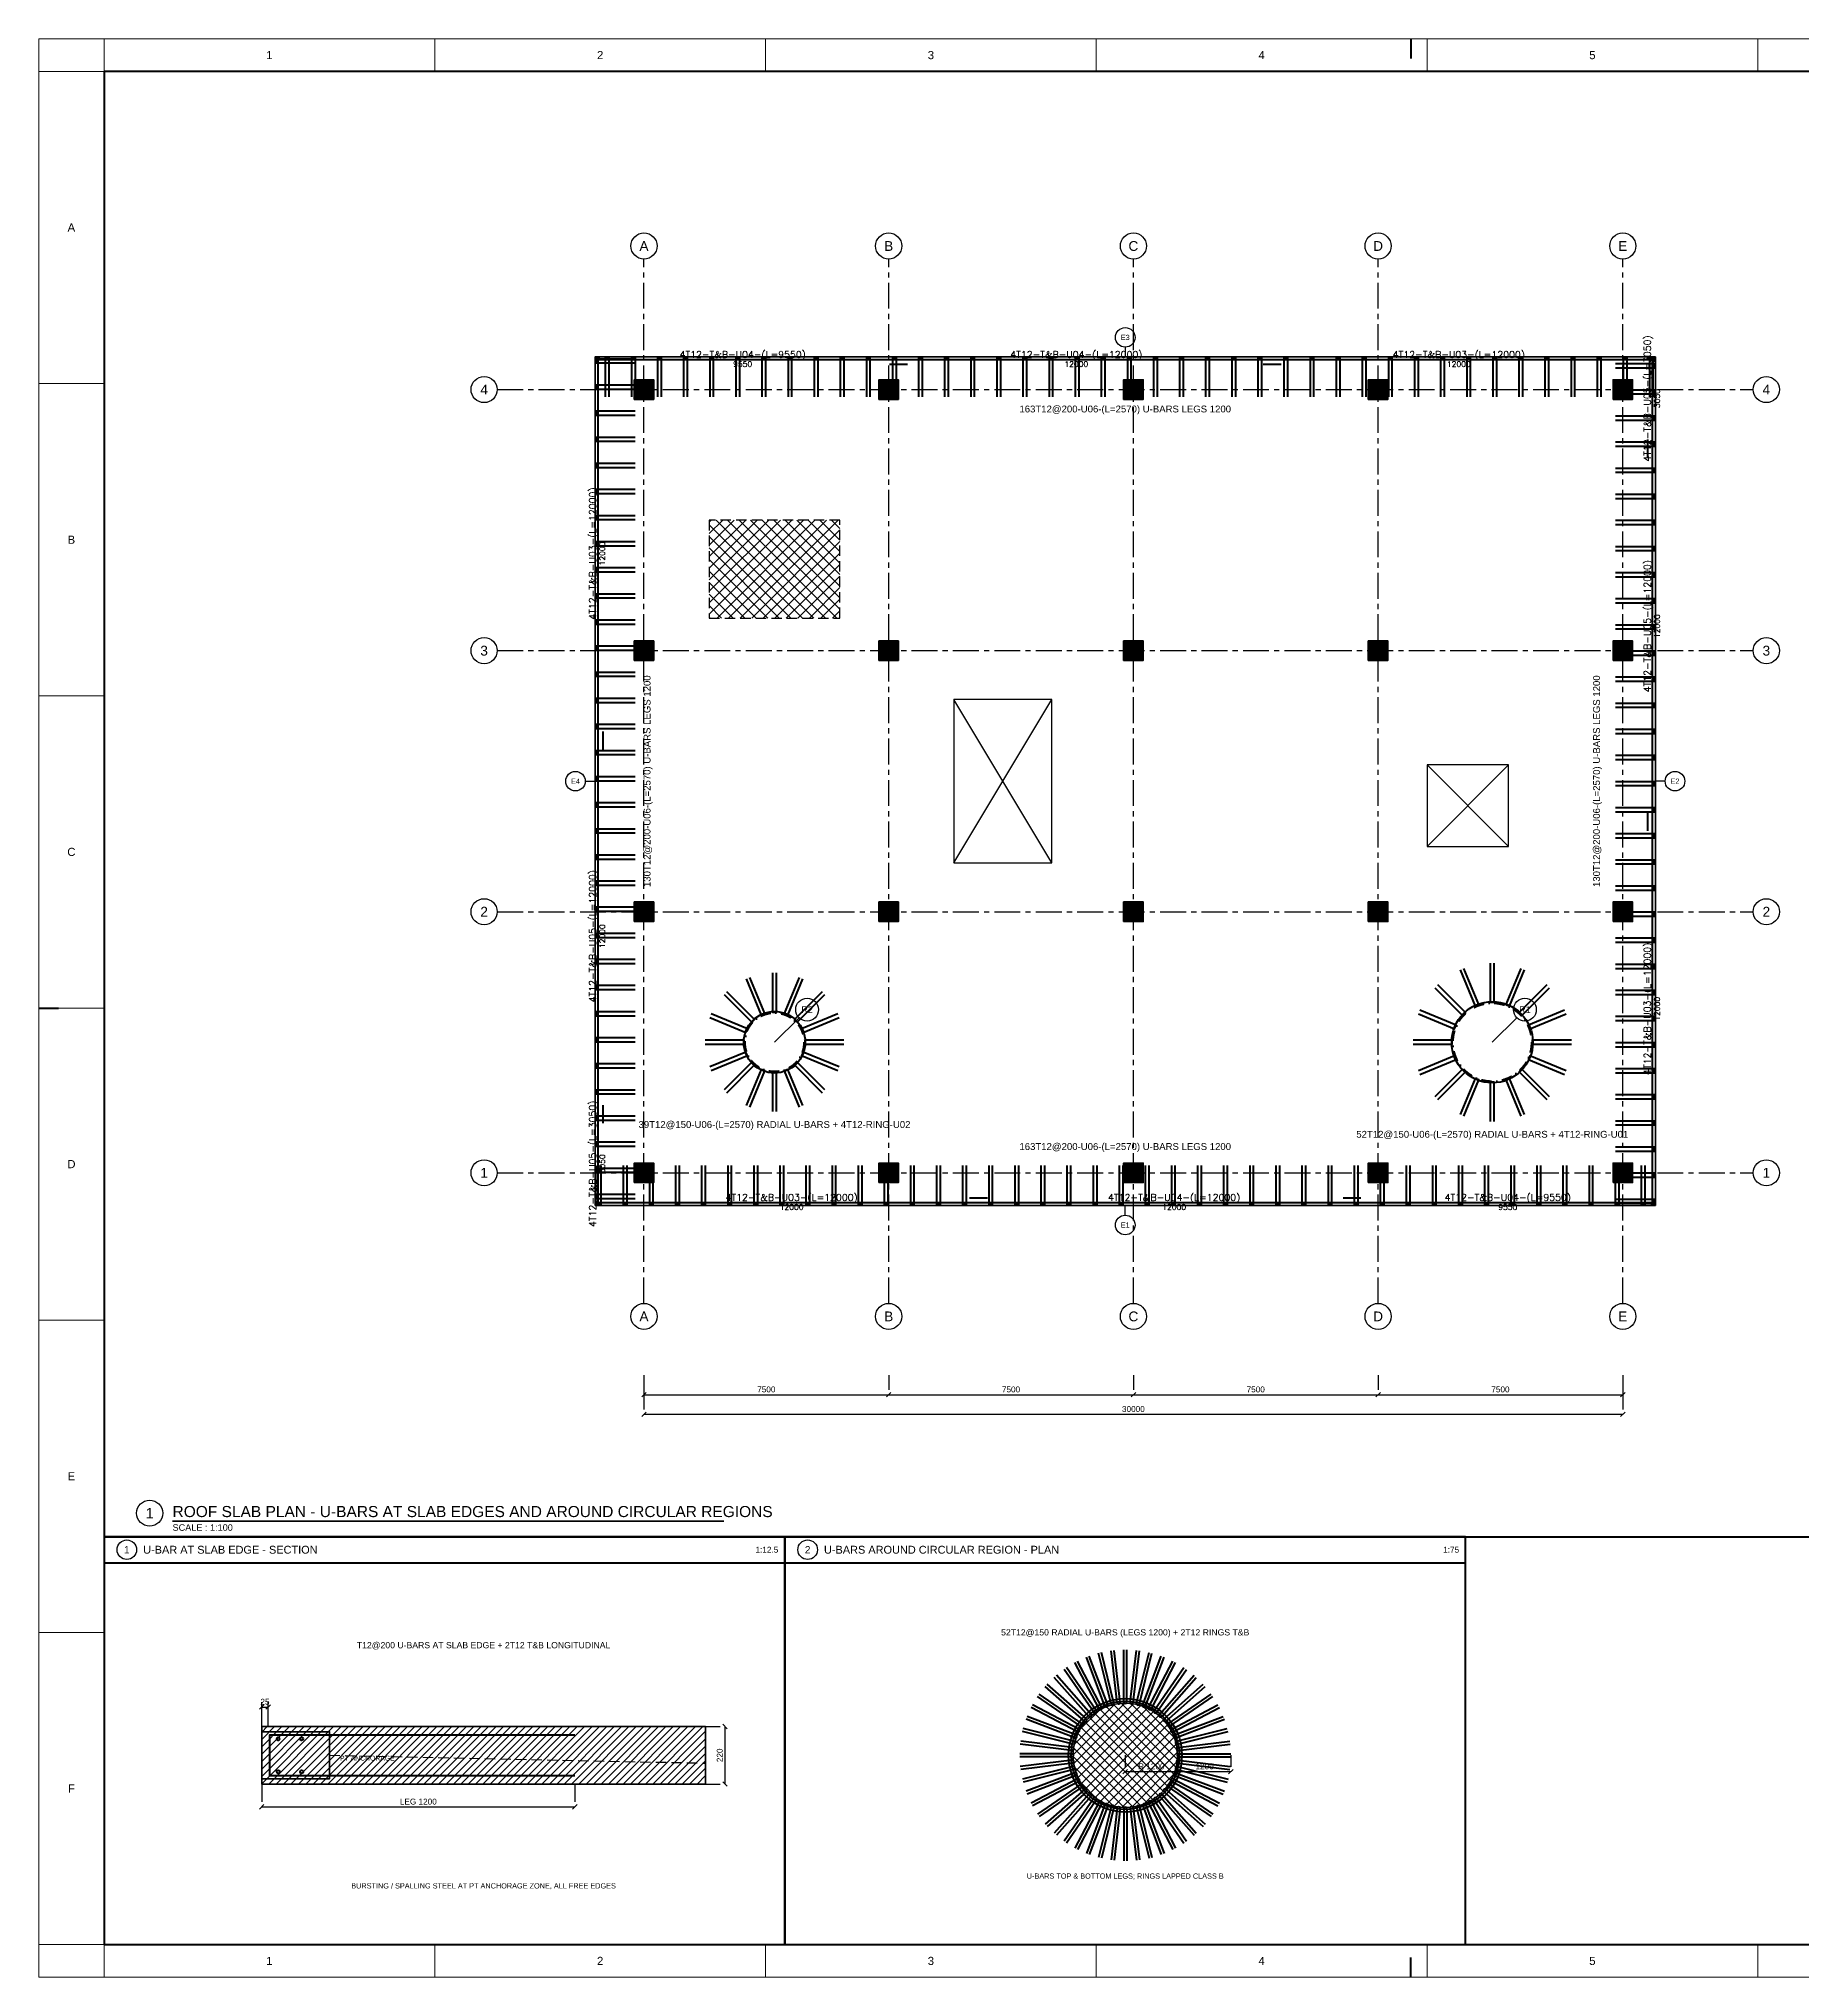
# Model space of a CAD drawing. Header units: millimetres. Extents: x 0 to 84100, y 0 to 59400.
# Drawn here: x 0 to 54050, y 0 to 59400 of the extents above; entities that cross this region are included whole.
import ezdxf
from ezdxf.enums import TextEntityAlignment as Align

# ---------------------------------------------------------------- set-up
doc = ezdxf.new("R2010")
doc.units = ezdxf.units.MM
doc.header["$LTSCALE"] = 25
for name, pattern in [('CENTER', [50.8, 31.75, -6.35, 6.35, -6.35]), ('DASHDOT', [25.4, 12.7, -6.35, 0, -6.35]), ('DASHED', [19.05, 12.7, -6.35])]:
    doc.linetypes.add(name, pattern=pattern)
doc.layers.get('0').update_dxf_attribs({"linetype": 'CONTINUOUS'})
for name, color, linetype in [('ST-CALLOUT', 3, 'CONTINUOUS'), ('ST-COL-HATCH', 7, 'CONTINUOUS'), ('ST-DETAIL', 7, 'CONTINUOUS'), ('ST-DETAIL-HATCH', 8, 'CONTINUOUS'), ('ST-DIM', 8, 'CONTINUOUS'), ('ST-GRID', 8, 'CENTER'), ('ST-GRID-BUBBLE', 8, 'CONTINUOUS'), ('ST-OPENING', 6, 'CONTINUOUS'), ('ST-OPENING-HATCH', 6, 'CONTINUOUS'), ('ST-PT-TENDON', 3, 'CONTINUOUS'), ('ST-RB-TEXT', 7, 'CONTINUOUS'), ('ST-SHEET-NOTES', 7, 'CONTINUOUS'), ('ST-SHEET-TEXT', 2, 'CONTINUOUS'), ('ST-TEXT', 7, 'CONTINUOUS'), ('ST-VOID', 30, 'DASHED'), ('ST-VOID-HATCH', 30, 'CONTINUOUS')]:
    doc.layers.add(name, color=color, linetype=linetype)
for name, color, linetype, lineweight in [('ST-COL', 7, 'CONTINUOUS', 35), ('ST-RB', 6, 'CONTINUOUS', 50), ('ST-RB-UBAR', 6, 'CONTINUOUS', 50), ('ST-SHEET-FRAME', 7, 'CONTINUOUS', 50), ('ST-SHEET-TITLE', 7, 'CONTINUOUS', 25), ('ST-SLAB-EDGE', 3, 'CONTINUOUS', 35)]:
    doc.layers.add(name, color=color, linetype=linetype, lineweight=lineweight)
doc.styles.add('ST-REBAR', font='romans.shx')
doc.styles.get("Standard").update_dxf_attribs({"font": 'arial.ttf'})

# ---------------------------------------------------------------- blocks, each defined once
blk = doc.blocks.new('FRAMING_REBAR_U_BARS_AROUND_REGIONS_L02')
at = {"layer": 'ST-COL-HATCH'}
h = blk.add_hatch(color=7, dxfattribs=at)
h.dxf.hatch_style = 1
h.paths.add_polyline_path([(18250, 48350), (18850, 48350), (18850, 48950), (18250, 48950)])
h = blk.add_hatch(color=7, dxfattribs=at)
h.dxf.hatch_style = 1
h.paths.add_polyline_path([(25750, 48350), (26350, 48350), (26350, 48950), (25750, 48950)])
h = blk.add_hatch(color=7, dxfattribs=at)
h.dxf.hatch_style = 1
h.paths.add_polyline_path([(33250, 48350), (33850, 48350), (33850, 48950), (33250, 48950)])
h = blk.add_hatch(color=7, dxfattribs=at)
h.dxf.hatch_style = 1
h.paths.add_polyline_path([(40750, 48350), (41350, 48350), (41350, 48950), (40750, 48950)])
h = blk.add_hatch(color=7, dxfattribs=at)
h.dxf.hatch_style = 1
h.paths.add_polyline_path([(48250, 48350), (48850, 48350), (48850, 48950), (48250, 48950)])
h = blk.add_hatch(color=7, dxfattribs=at)
h.dxf.hatch_style = 1
h.paths.add_polyline_path([(18250, 40350), (18850, 40350), (18850, 40950), (18250, 40950)])
h = blk.add_hatch(color=7, dxfattribs=at)
h.dxf.hatch_style = 1
h.paths.add_polyline_path([(25750, 40350), (26350, 40350), (26350, 40950), (25750, 40950)])
h = blk.add_hatch(color=7, dxfattribs=at)
h.dxf.hatch_style = 1
h.paths.add_polyline_path([(33250, 40350), (33850, 40350), (33850, 40950), (33250, 40950)])
h = blk.add_hatch(color=7, dxfattribs=at)
h.dxf.hatch_style = 1
h.paths.add_polyline_path([(40750, 40350), (41350, 40350), (41350, 40950), (40750, 40950)])
h = blk.add_hatch(color=7, dxfattribs=at)
h.dxf.hatch_style = 1
h.paths.add_polyline_path([(48250, 40350), (48850, 40350), (48850, 40950), (48250, 40950)])
h = blk.add_hatch(color=7, dxfattribs=at)
h.dxf.hatch_style = 1
h.paths.add_polyline_path([(18250, 32350), (18850, 32350), (18850, 32950), (18250, 32950)])
h = blk.add_hatch(color=7, dxfattribs=at)
h.dxf.hatch_style = 1
h.paths.add_polyline_path([(25750, 32350), (26350, 32350), (26350, 32950), (25750, 32950)])
h = blk.add_hatch(color=7, dxfattribs=at)
h.dxf.hatch_style = 1
h.paths.add_polyline_path([(33250, 32350), (33850, 32350), (33850, 32950), (33250, 32950)])
h = blk.add_hatch(color=7, dxfattribs=at)
h.dxf.hatch_style = 1
h.paths.add_polyline_path([(40750, 32350), (41350, 32350), (41350, 32950), (40750, 32950)])
h = blk.add_hatch(color=7, dxfattribs=at)
h.dxf.hatch_style = 1
h.paths.add_polyline_path([(48250, 32350), (48850, 32350), (48850, 32950), (48250, 32950)])
h = blk.add_hatch(color=7, dxfattribs=at)
h.dxf.hatch_style = 1
h.paths.add_polyline_path([(18250, 24350), (18850, 24350), (18850, 24950), (18250, 24950)])
h = blk.add_hatch(color=7, dxfattribs=at)
h.dxf.hatch_style = 1
h.paths.add_polyline_path([(25750, 24350), (26350, 24350), (26350, 24950), (25750, 24950)])
h = blk.add_hatch(color=7, dxfattribs=at)
h.dxf.hatch_style = 1
h.paths.add_polyline_path([(33250, 24350), (33850, 24350), (33850, 24950), (33250, 24950)])
h = blk.add_hatch(color=7, dxfattribs=at)
h.dxf.hatch_style = 1
h.paths.add_polyline_path([(40750, 24350), (41350, 24350), (41350, 24950), (40750, 24950)])
h = blk.add_hatch(color=7, dxfattribs=at)
h.dxf.hatch_style = 1
h.paths.add_polyline_path([(48250, 24350), (48850, 24350), (48850, 24950), (48250, 24950)])
at = {"layer": 'ST-DETAIL-HATCH'}
h = blk.add_hatch(dxfattribs=at)
h.set_pattern_fill('ANSI31', color=256, scale=50.394)
h.paths.add_polyline_path([(6833.333333, 5920), (20433.333333, 5920), (20433.333333, 7680), (6833.333333, 7680)])
at = {"layer": 'ST-OPENING-HATCH'}
h = blk.add_hatch(dxfattribs=at)
h.set_pattern_fill('ANSI37', color=256, scale=62.992)
h.paths.add_polyline_path([(34900, 6800), (34880.301345, 7050.295144), (34821.690426, 7294.427191), (34725.610439, 7526.3848), (34594.427191, 7740.456404), (34431.37085, 7931.37085), (34240.456404, 8094.427191), (34026.3848, 8225.610439), (33794.427191, 8321.690426), (33550.295144, 8380.301345), (33300, 8400), (33049.704856, 8380.301345), (32805.572809, 8321.690426), (32573.6152, 8225.610439), (32359.543596, 8094.427191), (32168.62915, 7931.37085), (32005.572809, 7740.456404), (31874.389561, 7526.3848), (31778.309574, 7294.427191), (31719.698655, 7050.295144), (31700, 6800), (31719.698655, 6549.704856), (31778.309574, 6305.572809), (31874.389561, 6073.6152), (32005.572809, 5859.543596), (32168.62915, 5668.62915), (32359.543596, 5505.572809), (32573.6152, 5374.389561), (32805.572809, 5278.309574), (33049.704856, 5219.698655), (33300, 5200), (33550.295144, 5219.698655), (33794.427191, 5278.309574), (34026.3848, 5374.389561), (34240.456404, 5505.572809), (34431.37085, 5668.62915), (34594.427191, 5859.543596), (34725.610439, 6073.6152), (34821.690426, 6305.572809), (34880.301345, 6549.704856)])
at = {"layer": 'ST-VOID-HATCH'}
h = blk.add_hatch(dxfattribs=at)
h.set_pattern_fill('ANSI37', color=256, scale=78.74)
h.paths.add_polyline_path([(20550, 41650), (24550, 41650), (24550, 44650), (20550, 44650)])
at = {"layer": 'ST-CALLOUT'}
for p, q in [((33300, 49950), (33300, 49650)), ((16750, 36650), (17050, 36650)), ((49850, 36650), (49550, 36650)), ((23302.512627, 29402.512627), (22550, 28650)), ((45302.512627, 29402.512627), (44550, 28650)), ((33300, 23350), (33300, 23650))]:
    blk.add_line(p, q, dxfattribs=at)
for centre, radius in [((33300, 50250), 300), ((16450, 36650), 300), ((50150, 36650), 300), ((23550, 29650), 350), ((45550, 29650), 350), ((33300, 23050), 300), ((3400, 14220), 400), ((2700, 13100), 300), ((23566.666667, 13100), 300)]:
    blk.add_circle(centre, radius, dxfattribs=at)
at = {"layer": 'ST-COL'}
for points in [[(18250, 48350), (18850, 48350), (18850, 48950), (18250, 48950)], [(25750, 48350), (26350, 48350), (26350, 48950), (25750, 48950)], [(33250, 48350), (33850, 48350), (33850, 48950), (33250, 48950)], [(40750, 48350), (41350, 48350), (41350, 48950), (40750, 48950)], [(48250, 48350), (48850, 48350), (48850, 48950), (48250, 48950)], [(18250, 40350), (18850, 40350), (18850, 40950), (18250, 40950)], [(25750, 40350), (26350, 40350), (26350, 40950), (25750, 40950)], [(33250, 40350), (33850, 40350), (33850, 40950), (33250, 40950)], [(40750, 40350), (41350, 40350), (41350, 40950), (40750, 40950)], [(48250, 40350), (48850, 40350), (48850, 40950), (48250, 40950)], [(18250, 32350), (18850, 32350), (18850, 32950), (18250, 32950)], [(25750, 32350), (26350, 32350), (26350, 32950), (25750, 32950)], [(33250, 32350), (33850, 32350), (33850, 32950), (33250, 32950)], [(40750, 32350), (41350, 32350), (41350, 32950), (40750, 32950)], [(48250, 32350), (48850, 32350), (48850, 32950), (48250, 32950)], [(18250, 24350), (18850, 24350), (18850, 24950), (18250, 24950)], [(25750, 24350), (26350, 24350), (26350, 24950), (25750, 24950)], [(33250, 24350), (33850, 24350), (33850, 24950), (33250, 24950)], [(40750, 24350), (41350, 24350), (41350, 24950), (40750, 24950)], [(48250, 24350), (48850, 24350), (48850, 24950), (48250, 24950)]]:
    blk.add_lwpolyline(points, close=True, dxfattribs=at)
at = {"layer": 'ST-DETAIL', "lineweight": 35}
blk.add_lwpolyline([(6833.333333, 5920), (20433.333333, 5920), (20433.333333, 7680), (6833.333333, 7680)], close=True, dxfattribs=at)
at = {"layer": 'ST-DIM'}
for p, q in [((18550, 18450), (18550, 18000)), ((18550, 18450), (18550, 17400)), ((26050, 18450), (26050, 18000)), ((26050, 18450), (26050, 18000)), ((33550, 18450), (33550, 18000)), ((33550, 18450), (33550, 18000)), ((41050, 18450), (41050, 18000)), ((41050, 18450), (41050, 18000)), ((48550, 18450), (48550, 18000)), ((48550, 18450), (48550, 17400)), ((18480, 17780), (18620, 17920)), ((18550, 17850), (26050, 17850)), ((25980, 17780), (26120, 17920)), ((25980, 17780), (26120, 17920)), ((26050, 17850), (33550, 17850)), ((33480, 17780), (33620, 17920)), ((33480, 17780), (33620, 17920)), ((33550, 17850), (41050, 17850)), ((40980, 17780), (41120, 17920)), ((40980, 17780), (41120, 17920)), ((41050, 17850), (48550, 17850)), ((48480, 17780), (48620, 17920)), ((18480, 17180), (18620, 17320)), ((18550, 17250), (48550, 17250)), ((48480, 17180), (48620, 17320)), ((6763.333333, 8210), (6903.333333, 8350)), ((6833.333333, 7680), (6833.333333, 8430)), ((6963.333333, 8210), (7103.333333, 8350)), ((7033.333333, 7680), (7033.333333, 8430)), ((6833.333333, 8280), (7033.333333, 8280)), ((21103.333333, 7610), (20963.333333, 7750)), ((20433.333333, 7680), (20883.333333, 7680)), ((21033.333333, 5920), (21033.333333, 7680)), ((33300, 6800), (33300, 6450)), ((34900, 6800), (34900, 6450)), ((34933.333333, 6800), (34933.333333, 6450)), ((36533.333333, 6800), (36533.333333, 6450)), ((21103.333333, 5850), (20963.333333, 5990)), ((33230, 6230), (33370, 6370)), ((33300, 6300), (34900, 6300)), ((34830, 6230), (34970, 6370)), ((34863.333333, 6230), (35003.333333, 6370)), ((34933.333333, 6300), (36533.333333, 6300)), ((36463.333333, 6230), (36603.333333, 6370)), ((6833.333333, 5920), (6833.333333, 5370)), ((16433.333333, 5920), (16433.333333, 5370)), ((20433.333333, 5920), (20883.333333, 5920)), ((6763.333333, 5150), (6903.333333, 5290)), ((6833.333333, 5220), (16433.333333, 5220)), ((16363.333333, 5150), (16503.333333, 5290))]:
    blk.add_line(p, q, dxfattribs=at)
at = {"layer": 'ST-GRID'}
for p, q in [((18550, 20650), (18550, 52650)), ((26050, 20650), (26050, 52650)), ((33550, 20650), (33550, 52650)), ((41050, 20650), (41050, 52650)), ((48550, 20650), (48550, 52650)), ((14050, 48650), (52550, 48650)), ((14050, 40650), (52550, 40650)), ((14050, 32650), (52550, 32650)), ((14050, 24650), (52550, 24650))]:
    blk.add_line(p, q, dxfattribs=at)
at = {"layer": 'ST-GRID-BUBBLE'}
for centre in [(18550, 53050), (26050, 53050), (33550, 53050), (41050, 53050), (48550, 53050), (13650, 48650), (52950, 48650), (13650, 40650), (52950, 40650), (13650, 32650), (52950, 32650), (13650, 24650), (52950, 24650), (18550, 20250), (26050, 20250), (33550, 20250), (41050, 20250), (48550, 20250)]:
    blk.add_circle(centre, 400, dxfattribs=at)
at = {"layer": 'ST-OPENING'}
for p, q in [((28050, 34150), (31050, 39150)), ((31050, 34150), (28050, 39150)), ((42550, 34650), (45050, 37150)), ((45050, 34650), (42550, 37150))]:
    blk.add_line(p, q, dxfattribs=at)
for points in [[(28050, 34150), (31050, 34150), (31050, 39150), (28050, 39150)], [(42550, 34650), (45050, 34650), (45050, 37150), (42550, 37150)]]:
    blk.add_lwpolyline(points, close=True, dxfattribs=at)
at = {"layer": 'ST-OPENING', "lineweight": 35}
blk.add_circle((33300, 6800), 1600, dxfattribs=at)
at = {"layer": 'ST-PT-TENDON', "lineweight": 35}
blk.add_lwpolyline([(6833.333333, 6080), (8913.333333, 6080), (8913.333333, 7520), (6833.333333, 7520)], close=True, dxfattribs=at)
at = {"layer": 'ST-PT-TENDON', "linetype": 'DASHED'}
blk.add_lwpolyline([(8913.333333, 6800), (20433.333333, 6560)], dxfattribs=at)
at = {"layer": 'ST-RB'}
for p, q in [((17075, 49625), (17075, 49505)), ((17075, 49625), (17195, 49625)), ((26075, 49565), (17075, 49565)), ((17135, 49625), (17135, 37625)), ((37525, 49565), (26075, 49565)), ((26625, 49415), (26075, 49415)), ((49525, 49565), (37525, 49565)), ((38075, 49415), (37525, 49415)), ((49525, 49625), (49405, 49625)), ((49465, 47125), (49465, 49625)), ((49525, 49625), (49525, 49505)), ((49315, 46575), (49315, 47125)), ((49465, 35675), (49465, 47125)), ((17285, 38175), (17285, 37625)), ((17135, 37625), (17135, 26175)), ((49315, 35125), (49315, 35675)), ((49465, 23675), (49465, 35675)), ((17135, 26175), (17135, 23675)), ((17285, 26725), (17285, 26175)), ((17075, 23675), (17075, 23795)), ((28525, 23885), (29075, 23885)), ((39975, 23885), (40525, 23885)), ((49525, 23675), (49525, 23795)), ((17075, 23735), (29075, 23735)), ((17075, 23675), (17195, 23675)), ((29075, 23735), (40525, 23735)), ((40525, 23735), (49525, 23735)), ((49525, 23675), (49405, 23675))]:
    blk.add_line(p, q, dxfattribs=at)
for centre, radius in [((44550, 28650), 1243), ((22550, 28650), 943)]:
    blk.add_circle(centre, radius, dxfattribs=at)
at = {"layer": 'ST-RB-UBAR', "lineweight": 50}
for p, q in [((32499.630871, 8224.557761), (31756.073796, 9641.287402)), ((32582.273434, 8267.931923), (31838.716358, 9684.661564)), ((32677.177927, 8310.644968), (32109.810107, 9806.670957)), ((32764.446109, 8343.741424), (32197.07829, 9839.767413)), ((32863.80713, 8374.703571), (32480.902067, 9928.210479)), ((32954.428366, 8397.039699), (32571.523304, 9950.546607)), ((33056.797008, 8415.799449), (32863.93832, 10004.133648)), ((33149.449836, 8427.049539), (32956.591148, 10015.383738)), ((33253.333333, 8433.333333), (33253.333333, 10033.333333)), ((33346.666667, 8433.333333), (33346.666667, 10033.333333)), ((33450.550164, 8427.049539), (33643.408852, 10015.383738)), ((33543.202992, 8415.799449), (33736.06168, 10004.133648)), ((33645.571634, 8397.039699), (34028.476696, 9950.546607)), ((33736.19287, 8374.703571), (34119.097933, 9928.210479)), ((33835.553891, 8343.741424), (34402.92171, 9839.767413)), ((33922.822073, 8310.644968), (34490.189893, 9806.670957)), ((34017.726566, 8267.931923), (34761.283642, 9684.661564)), ((34100.369129, 8224.557761), (34843.926204, 9641.287402)), ((32108.378169, 7918.030843), (30910.760972, 8979.027097)), ((32181.969157, 7991.621831), (31120.972903, 9189.239028)), ((32251.83016, 8053.513279), (31190.833907, 9251.130476)), ((32333.755, 8117.697293), (31424.851405, 9434.471478)), ((32410.566827, 8170.716669), (31501.663233, 9487.490855)), ((34189.433173, 8170.716669), (35098.336767, 9487.490855)), ((34266.245, 8117.697293), (35175.148595, 9434.471478)), ((34348.16984, 8053.513279), (35409.166093, 9251.130476)), ((34418.030843, 7991.621831), (35479.027097, 9189.239028)), ((34491.621831, 7918.030843), (35689.239028, 8979.027097)), ((31875.442239, 7600.369129), (30458.712598, 8343.926204)), ((31929.283331, 7689.433173), (30612.509145, 8598.336767)), ((31982.302707, 7766.245), (30665.528522, 8675.148595)), ((32046.486721, 7848.16984), (30848.869524, 8909.166093)), ((34553.513279, 7848.16984), (35751.130476, 8909.166093)), ((34617.697293, 7766.245), (35934.471478, 8675.148595)), ((34670.716669, 7689.433173), (35987.490855, 8598.336767)), ((34724.557761, 7600.369129), (36141.287402, 8343.926204)), ((31756.258576, 7335.553891), (30260.232587, 7902.92171)), ((31789.355032, 7422.822073), (30293.329043, 7990.189893)), ((31832.068077, 7517.726566), (30415.338436, 8261.283642)), ((34767.931923, 7517.726566), (36184.661564, 8261.283642)), ((34810.644968, 7422.822073), (36306.670957, 7990.189893)), ((34843.741424, 7335.553891), (36339.767413, 7902.92171)), ((31672.950461, 6950.550164), (30084.616262, 7143.408852)), ((31684.200551, 7043.202992), (30095.866352, 7236.06168)), ((31702.960301, 7145.571634), (30149.453393, 7528.476696)), ((31725.296429, 7236.19287), (30171.789521, 7619.097933)), ((34874.703571, 7236.19287), (36428.210479, 7619.097933)), ((34897.039699, 7145.571634), (36450.546607, 7528.476696)), ((34915.799449, 7043.202992), (36504.133648, 7236.06168)), ((34927.049539, 6950.550164), (36515.383738, 7143.408852)), ((31666.666667, 6846.666667), (30066.666667, 6846.666667)), ((31666.666667, 6753.333333), (30066.666667, 6753.333333)), ((31672.950461, 6649.449836), (30084.616262, 6456.591148)), ((31684.200551, 6556.797008), (30095.866352, 6363.93832)), ((34915.799449, 6556.797008), (36504.133648, 6363.93832)), ((34927.049539, 6649.449836), (36515.383738, 6456.591148)), ((34933.333333, 6846.666667), (36533.333333, 6846.666667)), ((34933.333333, 6753.333333), (36533.333333, 6753.333333)), ((31702.960301, 6454.428366), (30149.453393, 6071.523304)), ((31725.296429, 6363.80713), (30171.789521, 5980.902067)), ((31756.258576, 6264.446109), (30260.232587, 5697.07829)), ((31789.355032, 6177.177927), (30293.329043, 5609.810107)), ((31832.068077, 6082.273434), (30415.338436, 5338.716358)), ((31875.442239, 5999.630871), (30458.712598, 5256.073796)), ((34724.557761, 5999.630871), (36141.287402, 5256.073796)), ((34767.931923, 6082.273434), (36184.661564, 5338.716358)), ((34810.644968, 6177.177927), (36306.670957, 5609.810107)), ((34843.741424, 6264.446109), (36339.767413, 5697.07829)), ((34874.703571, 6363.80713), (36428.210479, 5980.902067)), ((34897.039699, 6454.428366), (36450.546607, 6071.523304)), ((31929.283331, 5910.566827), (30612.509145, 5001.663233)), ((31982.302707, 5833.755), (30665.528522, 4924.851405)), ((32046.486721, 5751.83016), (30848.869524, 4690.833907)), ((32108.378169, 5681.969157), (30910.760972, 4620.972903)), ((32181.969157, 5608.378169), (31120.972903, 4410.760972)), ((32251.83016, 5546.486721), (31190.833907, 4348.869524)), ((32333.755, 5482.302707), (31424.851405, 4165.528522)), ((32410.566827, 5429.283331), (31501.663233, 4112.509145)), ((32499.630871, 5375.442239), (31756.073796, 3958.712598)), ((34100.369129, 5375.442239), (34843.926204, 3958.712598)), ((34189.433173, 5429.283331), (35098.336767, 4112.509145)), ((34266.245, 5482.302707), (35175.148595, 4165.528522)), ((34348.16984, 5546.486721), (35409.166093, 4348.869524)), ((34418.030843, 5608.378169), (35479.027097, 4410.760972)), ((34491.621831, 5681.969157), (35689.239028, 4620.972903)), ((34553.513279, 5751.83016), (35751.130476, 4690.833907)), ((34617.697293, 5833.755), (35934.471478, 4924.851405)), ((34670.716669, 5910.566827), (35987.490855, 5001.663233)), ((32582.273434, 5332.068077), (31838.716358, 3915.338436)), ((32677.177927, 5289.355032), (32109.810107, 3793.329043)), ((32764.446109, 5256.258576), (32197.07829, 3760.232587)), ((32863.80713, 5225.296429), (32480.902067, 3671.789521)), ((32954.428366, 5202.960301), (32571.523304, 3649.453393)), ((33056.797008, 5184.200551), (32863.93832, 3595.866352)), ((33149.449836, 5172.950461), (32956.591148, 3584.616262)), ((33253.333333, 5166.666667), (33253.333333, 3566.666667)), ((33346.666667, 5166.666667), (33346.666667, 3566.666667)), ((33450.550164, 5172.950461), (33643.408852, 3584.616262)), ((33543.202992, 5184.200551), (33736.06168, 3595.866352)), ((33645.571634, 5202.960301), (34028.476696, 3649.453393)), ((33736.19287, 5225.296429), (34119.097933, 3671.789521)), ((33835.553891, 5256.258576), (34402.92171, 3760.232587)), ((33922.822073, 5289.355032), (34490.189893, 3793.329043)), ((34017.726566, 5332.068077), (34761.283642, 3915.338436))]:
    blk.add_line(p, q, dxfattribs=at)
at = {"layer": 'ST-RB-UBAR'}
for p, q in [((16433.333333, 7432), (16433.333333, 7432)), ((16433.333333, 7432), (16433.333333, 7432)), ((16433.333333, 6168), (16433.333333, 6168)), ((16433.333333, 6168), (16433.333333, 6168))]:
    blk.add_line(p, q, dxfattribs=at)
for points in [[(18275, 49585), (17075, 49585), (17075, 49465), (18275, 49465)], [(17485, 48425), (17485, 49625), (17365, 49625), (17365, 48425)], [(18285, 48425), (18285, 49625), (18165, 49625), (18165, 48425)], [(19085, 48425), (19085, 49625), (18965, 49625), (18965, 48425)], [(19885, 48425), (19885, 49625), (19765, 49625), (19765, 48425)], [(20685, 48425), (20685, 49625), (20565, 49625), (20565, 48425)], [(21485, 48425), (21485, 49625), (21365, 49625), (21365, 48425)], [(22285, 48425), (22285, 49625), (22165, 49625), (22165, 48425)], [(23085, 48425), (23085, 49625), (22965, 49625), (22965, 48425)], [(23885, 48425), (23885, 49625), (23765, 49625), (23765, 48425)], [(24685, 48425), (24685, 49625), (24565, 49625), (24565, 48425)], [(25485, 48425), (25485, 49625), (25365, 49625), (25365, 48425)], [(26285, 48425), (26285, 49625), (26165, 49625), (26165, 48425)], [(27085, 48425), (27085, 49625), (26965, 49625), (26965, 48425)], [(27885, 48425), (27885, 49625), (27765, 49625), (27765, 48425)], [(28685, 48425), (28685, 49625), (28565, 49625), (28565, 48425)], [(29485, 48425), (29485, 49625), (29365, 49625), (29365, 48425)], [(30285, 48425), (30285, 49625), (30165, 49625), (30165, 48425)], [(31085, 48425), (31085, 49625), (30965, 49625), (30965, 48425)], [(31885, 48425), (31885, 49625), (31765, 49625), (31765, 48425)], [(32685, 48425), (32685, 49625), (32565, 49625), (32565, 48425)], [(33485, 48425), (33485, 49625), (33365, 49625), (33365, 48425)], [(34285, 48425), (34285, 49625), (34165, 49625), (34165, 48425)], [(35085, 48425), (35085, 49625), (34965, 49625), (34965, 48425)], [(35885, 48425), (35885, 49625), (35765, 49625), (35765, 48425)], [(36685, 48425), (36685, 49625), (36565, 49625), (36565, 48425)], [(37485, 48425), (37485, 49625), (37365, 49625), (37365, 48425)], [(38285, 48425), (38285, 49625), (38165, 49625), (38165, 48425)], [(39085, 48425), (39085, 49625), (38965, 49625), (38965, 48425)], [(39885, 48425), (39885, 49625), (39765, 49625), (39765, 48425)], [(40685, 48425), (40685, 49625), (40565, 49625), (40565, 48425)], [(41485, 48425), (41485, 49625), (41365, 49625), (41365, 48425)], [(42285, 48425), (42285, 49625), (42165, 49625), (42165, 48425)], [(43085, 48425), (43085, 49625), (42965, 49625), (42965, 48425)], [(43885, 48425), (43885, 49625), (43765, 49625), (43765, 48425)], [(44685, 48425), (44685, 49625), (44565, 49625), (44565, 48425)], [(45485, 48425), (45485, 49625), (45365, 49625), (45365, 48425)], [(46285, 48425), (46285, 49625), (46165, 49625), (46165, 48425)], [(47085, 48425), (47085, 49625), (46965, 49625), (46965, 48425)], [(47885, 48425), (47885, 49625), (47765, 49625), (47765, 48425)], [(48325, 49315), (49525, 49315), (49525, 49435), (48325, 49435)], [(48685, 48425), (48685, 49625), (48565, 49625), (48565, 48425)], [(49485, 48425), (49485, 49625), (49365, 49625), (49365, 48425)], [(18275, 48785), (17075, 48785), (17075, 48665), (18275, 48665)], [(48325, 48515), (49525, 48515), (49525, 48635), (48325, 48635)], [(18275, 47985), (17075, 47985), (17075, 47865), (18275, 47865)], [(48325, 47715), (49525, 47715), (49525, 47835), (48325, 47835)], [(18275, 47185), (17075, 47185), (17075, 47065), (18275, 47065)], [(48325, 46915), (49525, 46915), (49525, 47035), (48325, 47035)], [(18275, 46385), (17075, 46385), (17075, 46265), (18275, 46265)], [(48325, 46115), (49525, 46115), (49525, 46235), (48325, 46235)], [(18275, 45585), (17075, 45585), (17075, 45465), (18275, 45465)], [(48325, 45315), (49525, 45315), (49525, 45435), (48325, 45435)], [(18275, 44785), (17075, 44785), (17075, 44665), (18275, 44665)], [(48325, 44515), (49525, 44515), (49525, 44635), (48325, 44635)], [(18275, 43985), (17075, 43985), (17075, 43865), (18275, 43865)], [(48325, 43715), (49525, 43715), (49525, 43835), (48325, 43835)], [(18275, 43185), (17075, 43185), (17075, 43065), (18275, 43065)], [(48325, 42915), (49525, 42915), (49525, 43035), (48325, 43035)], [(18275, 42385), (17075, 42385), (17075, 42265), (18275, 42265)], [(48325, 42115), (49525, 42115), (49525, 42235), (48325, 42235)], [(18275, 41585), (17075, 41585), (17075, 41465), (18275, 41465)], [(48325, 41315), (49525, 41315), (49525, 41435), (48325, 41435)], [(18275, 40785), (17075, 40785), (17075, 40665), (18275, 40665)], [(48325, 40515), (49525, 40515), (49525, 40635), (48325, 40635)], [(18275, 39985), (17075, 39985), (17075, 39865), (18275, 39865)], [(48325, 39715), (49525, 39715), (49525, 39835), (48325, 39835)], [(18275, 39185), (17075, 39185), (17075, 39065), (18275, 39065)], [(48325, 38915), (49525, 38915), (49525, 39035), (48325, 39035)], [(18275, 38385), (17075, 38385), (17075, 38265), (18275, 38265)], [(48325, 38115), (49525, 38115), (49525, 38235), (48325, 38235)], [(18275, 37585), (17075, 37585), (17075, 37465), (18275, 37465)], [(48325, 37315), (49525, 37315), (49525, 37435), (48325, 37435)], [(18275, 36785), (17075, 36785), (17075, 36665), (18275, 36665)], [(48325, 36515), (49525, 36515), (49525, 36635), (48325, 36635)], [(18275, 35985), (17075, 35985), (17075, 35865), (18275, 35865)], [(48325, 35715), (49525, 35715), (49525, 35835), (48325, 35835)], [(18275, 35185), (17075, 35185), (17075, 35065), (18275, 35065)], [(48325, 34915), (49525, 34915), (49525, 35035), (48325, 35035)], [(18275, 34385), (17075, 34385), (17075, 34265), (18275, 34265)], [(48325, 34115), (49525, 34115), (49525, 34235), (48325, 34235)], [(18275, 33585), (17075, 33585), (17075, 33465), (18275, 33465)], [(48325, 33315), (49525, 33315), (49525, 33435), (48325, 33435)], [(18275, 32785), (17075, 32785), (17075, 32665), (18275, 32665)], [(48325, 32515), (49525, 32515), (49525, 32635), (48325, 32635)], [(18275, 31985), (17075, 31985), (17075, 31865), (18275, 31865)], [(48325, 31715), (49525, 31715), (49525, 31835), (48325, 31835)], [(18275, 31185), (17075, 31185), (17075, 31065), (18275, 31065)], [(43566.559905, 30867.44686), (44025.780023, 29758.791421), (44136.645567, 29804.713433), (43677.425448, 30913.368872)], [(44490, 31075), (44490, 29875), (44610, 29875), (44610, 31075)], [(45422.574552, 30913.368872), (44963.354433, 29804.713433), (45074.219977, 29758.791421), (45533.440095, 30867.44686)], [(48325, 30915), (49525, 30915), (49525, 31035), (48325, 31035)], [(18275, 30385), (17075, 30385), (17075, 30265), (18275, 30265)], [(21681.364934, 30590.283001), (22140.585053, 29481.627562), (22251.450597, 29527.549574), (21792.230478, 30636.205013)], [(22490, 30775), (22490, 29575), (22610, 29575), (22610, 30775)], [(23307.769522, 30636.205013), (22848.549403, 29527.549574), (22959.414947, 29481.627562), (23418.635066, 30590.283001)], [(42792.839649, 30322.307538), (43641.367786, 29473.7794), (43726.2206, 29558.632214), (42877.692462, 30407.160351)], [(46222.307538, 30407.160351), (45373.7794, 29558.632214), (45458.632214, 29473.7794), (46307.160351, 30322.307538)], [(21004.971683, 30110.175503), (21853.499821, 29261.647366), (21938.352634, 29346.500179), (21089.824497, 30195.028317)], [(24010.175503, 30195.028317), (23161.647366, 29346.500179), (23246.500179, 29261.647366), (24095.028317, 30110.175503)], [(48325, 30115), (49525, 30115), (49525, 30235), (48325, 30235)], [(18275, 29585), (17075, 29585), (17075, 29465), (18275, 29465)], [(20563.794987, 29407.769522), (21672.450426, 28948.549403), (21718.372438, 29059.414947), (20609.716999, 29518.635066)], [(24490.283001, 29518.635066), (23381.627562, 29059.414947), (23427.549574, 28948.549403), (24536.205013, 29407.769522)], [(42286.631128, 29522.574552), (43395.286567, 29063.354433), (43441.208579, 29174.219977), (42332.55314, 29633.440095)], [(46767.44686, 29633.440095), (45658.791421, 29174.219977), (45704.713433, 29063.354433), (46813.368872, 29522.574552)], [(48325, 29315), (49525, 29315), (49525, 29435), (48325, 29435)], [(18275, 28785), (17075, 28785), (17075, 28665), (18275, 28665)], [(20425, 28590), (21625, 28590), (21625, 28710), (20425, 28710)], [(24675, 28710), (23475, 28710), (23475, 28590), (24675, 28590)], [(42125, 28590), (43325, 28590), (43325, 28710), (42125, 28710)], [(46975, 28710), (45775, 28710), (45775, 28590), (46975, 28590)], [(48325, 28515), (49525, 28515), (49525, 28635), (48325, 28635)], [(18275, 27985), (17075, 27985), (17075, 27865), (18275, 27865)], [(20609.716999, 27781.364934), (21718.372438, 28240.585053), (21672.450426, 28351.450597), (20563.794987, 27892.230478)], [(21089.824497, 27104.971683), (21938.352634, 27953.499821), (21853.499821, 28038.352634), (21004.971683, 27189.824497)], [(24095.028317, 27189.824497), (23246.500179, 28038.352634), (23161.647366, 27953.499821), (24010.175503, 27104.971683)], [(24536.205013, 27892.230478), (23427.549574, 28351.450597), (23381.627562, 28240.585053), (24490.283001, 27781.364934)], [(42332.55314, 27666.559905), (43441.208579, 28125.780023), (43395.286567, 28236.645567), (42286.631128, 27777.425448)], [(46813.368872, 27777.425448), (45704.713433, 28236.645567), (45658.791421, 28125.780023), (46767.44686, 27666.559905)], [(21792.230478, 26663.794987), (22251.450597, 27772.450426), (22140.585053, 27818.372438), (21681.364934, 26709.716999)], [(22610, 26525), (22610, 27725), (22490, 27725), (22490, 26525)], [(23418.635066, 26709.716999), (22959.414947, 27818.372438), (22848.549403, 27772.450426), (23307.769522, 26663.794987)], [(42877.692462, 26892.839649), (43726.2206, 27741.367786), (43641.367786, 27826.2206), (42792.839649, 26977.692462)], [(43677.425448, 26386.631128), (44136.645567, 27495.286567), (44025.780023, 27541.208579), (43566.559905, 26432.55314)], [(44610, 26225), (44610, 27425), (44490, 27425), (44490, 26225)], [(45533.440095, 26432.55314), (45074.219977, 27541.208579), (44963.354433, 27495.286567), (45422.574552, 26386.631128)], [(46307.160351, 26977.692462), (45458.632214, 27826.2206), (45373.7794, 27741.367786), (46222.307538, 26892.839649)], [(48325, 27715), (49525, 27715), (49525, 27835), (48325, 27835)], [(18275, 27185), (17075, 27185), (17075, 27065), (18275, 27065)], [(48325, 26915), (49525, 26915), (49525, 27035), (48325, 27035)], [(18275, 26385), (17075, 26385), (17075, 26265), (18275, 26265)], [(48325, 26115), (49525, 26115), (49525, 26235), (48325, 26235)], [(18275, 25585), (17075, 25585), (17075, 25465), (18275, 25465)], [(48325, 25315), (49525, 25315), (49525, 25435), (48325, 25435)], [(18275, 24785), (17075, 24785), (17075, 24665), (18275, 24665)], [(17115, 24875), (17115, 23675), (17235, 23675), (17235, 24875)], [(17915, 24875), (17915, 23675), (18035, 23675), (18035, 24875)], [(18715, 24875), (18715, 23675), (18835, 23675), (18835, 24875)], [(19515, 24875), (19515, 23675), (19635, 23675), (19635, 24875)], [(20315, 24875), (20315, 23675), (20435, 23675), (20435, 24875)], [(21115, 24875), (21115, 23675), (21235, 23675), (21235, 24875)], [(21915, 24875), (21915, 23675), (22035, 23675), (22035, 24875)], [(22715, 24875), (22715, 23675), (22835, 23675), (22835, 24875)], [(23515, 24875), (23515, 23675), (23635, 23675), (23635, 24875)], [(24315, 24875), (24315, 23675), (24435, 23675), (24435, 24875)], [(25115, 24875), (25115, 23675), (25235, 23675), (25235, 24875)], [(25915, 24875), (25915, 23675), (26035, 23675), (26035, 24875)], [(26715, 24875), (26715, 23675), (26835, 23675), (26835, 24875)], [(27515, 24875), (27515, 23675), (27635, 23675), (27635, 24875)], [(28315, 24875), (28315, 23675), (28435, 23675), (28435, 24875)], [(29115, 24875), (29115, 23675), (29235, 23675), (29235, 24875)], [(29915, 24875), (29915, 23675), (30035, 23675), (30035, 24875)], [(30715, 24875), (30715, 23675), (30835, 23675), (30835, 24875)], [(31515, 24875), (31515, 23675), (31635, 23675), (31635, 24875)], [(32315, 24875), (32315, 23675), (32435, 23675), (32435, 24875)], [(33115, 24875), (33115, 23675), (33235, 23675), (33235, 24875)], [(33915, 24875), (33915, 23675), (34035, 23675), (34035, 24875)], [(34715, 24875), (34715, 23675), (34835, 23675), (34835, 24875)], [(35515, 24875), (35515, 23675), (35635, 23675), (35635, 24875)], [(36315, 24875), (36315, 23675), (36435, 23675), (36435, 24875)], [(37115, 24875), (37115, 23675), (37235, 23675), (37235, 24875)], [(37915, 24875), (37915, 23675), (38035, 23675), (38035, 24875)], [(38715, 24875), (38715, 23675), (38835, 23675), (38835, 24875)], [(39515, 24875), (39515, 23675), (39635, 23675), (39635, 24875)], [(40315, 24875), (40315, 23675), (40435, 23675), (40435, 24875)], [(41115, 24875), (41115, 23675), (41235, 23675), (41235, 24875)], [(41915, 24875), (41915, 23675), (42035, 23675), (42035, 24875)], [(42715, 24875), (42715, 23675), (42835, 23675), (42835, 24875)], [(43515, 24875), (43515, 23675), (43635, 23675), (43635, 24875)], [(44315, 24875), (44315, 23675), (44435, 23675), (44435, 24875)], [(45115, 24875), (45115, 23675), (45235, 23675), (45235, 24875)], [(45915, 24875), (45915, 23675), (46035, 23675), (46035, 24875)], [(46715, 24875), (46715, 23675), (46835, 23675), (46835, 24875)], [(47515, 24875), (47515, 23675), (47635, 23675), (47635, 24875)], [(48315, 24875), (48315, 23675), (48435, 23675), (48435, 24875)], [(48325, 24515), (49525, 24515), (49525, 24635), (48325, 24635)], [(49115, 24875), (49115, 23675), (49235, 23675), (49235, 24875)], [(18275, 23985), (17075, 23985), (17075, 23865), (18275, 23865)], [(48325, 23715), (49525, 23715), (49525, 23835), (48325, 23835)]]:
    blk.add_lwpolyline(points, dxfattribs=at)
at = {"layer": 'ST-RB-UBAR', "lineweight": 70}
blk.add_lwpolyline([(16433.333333, 6168), (7081.333333, 6168), (7081.333333, 7432), (16433.333333, 7432)], dxfattribs=at)
at = {"layer": 'ST-RB-UBAR', "linetype": 'DASHDOT'}
for centre, radius in [((44550, 28650), 1200), ((22550, 28650), 900)]:
    blk.add_circle(centre, radius, dxfattribs=at)
at = {"layer": 'ST-RB-UBAR', "lineweight": 50}
for radius in [1737.333333, 1657.333333]:
    blk.add_circle((33300, 6800), radius, dxfattribs=at)
at = {"layer": 'ST-RB-UBAR'}
for centre in [(7337.333333, 7304), (8057.333333, 7304), (7337.333333, 6296), (8057.333333, 6296)]:
    blk.add_circle(centre, 48, dxfattribs=at)
at = {"layer": 'ST-RB-UBAR', "lineweight": 50}
for centre, start, end in [((32720.812018, 8327.193196), 200.769231, 380.769231), ((32909.117748, 8385.871635), 193.846154, 373.846154), ((33103.123422, 8421.424494), 186.923077, 366.923077), ((33300, 8433.333333), 180, 360), ((33496.876578, 8421.424494), 173.076923, 353.076923), ((33690.882252, 8385.871635), 166.153846, 346.153846), ((33879.187982, 8327.193196), 159.230769, 339.230769), ((31955.793019, 7727.839086), 235.384615, 415.384615), ((32077.432445, 7883.100342), 228.461538, 408.461538), ((32216.899658, 8022.567555), 221.538462, 401.538462), ((32372.160914, 8144.206981), 214.615385, 394.615385), ((32540.952152, 8246.244842), 207.692308, 387.692308), ((34059.047848, 8246.244842), 152.307692, 332.307692), ((34227.839086, 8144.206981), 145.384615, 325.384615), ((34383.100342, 8022.567555), 138.461538, 318.461538), ((34522.567555, 7883.100342), 131.538462, 311.538462), ((34644.206981, 7727.839086), 124.615385, 304.615385), ((31714.128365, 7190.882252), 256.153846, 436.153846), ((31772.806804, 7379.187982), 249.230769, 429.230769), ((31853.755158, 7559.047848), 242.307692, 422.307692), ((34746.244842, 7559.047848), 117.692308, 297.692308), ((34827.193196, 7379.187982), 110.769231, 290.769231), ((34885.871635, 7190.882252), 103.846154, 283.846154), ((31666.666667, 6800), 270, 450), ((31678.575506, 6996.876578), 263.076923, 443.076923), ((31678.575506, 6603.123422), 276.923077, 456.923077), ((34921.424494, 6996.876578), 96.923077, 276.923077), ((34921.424494, 6603.123422), 443.076923, 623.076923), ((34933.333333, 6800), 90, 270), ((31714.128365, 6409.117748), 283.846154, 463.846154), ((31772.806804, 6220.812018), 290.769231, 470.769231), ((31853.755158, 6040.952152), 297.692308, 477.692308), ((34746.244842, 6040.952152), 422.307692, 602.307692), ((34827.193196, 6220.812018), 429.230769, 609.230769), ((34885.871635, 6409.117748), 436.153846, 616.153846), ((31955.793019, 5872.160914), 304.615385, 484.615385), ((32077.432445, 5716.899658), 311.538462, 491.538462), ((32216.899658, 5577.432445), 318.461538, 498.461538), ((32372.160914, 5455.793019), 325.384615, 505.384615), ((32540.952152, 5353.755158), 332.307692, 512.307692), ((34059.047848, 5353.755158), 387.692308, 567.692308), ((34227.839086, 5455.793019), 394.615385, 574.615385), ((34383.100342, 5577.432445), 401.538462, 581.538462), ((34522.567555, 5716.899658), 408.461538, 588.461538), ((34644.206981, 5872.160914), 415.384615, 595.384615), ((32720.812018, 5272.806804), 339.230769, 519.230769), ((32909.117748, 5214.128365), 346.153846, 526.153846), ((33103.123422, 5178.575506), 353.076923, 533.076923), ((33300, 5166.666667), 360, 540), ((33496.876578, 5178.575506), 366.923077, 546.923077), ((33690.882252, 5214.128365), 373.846154, 553.846154), ((33879.187982, 5272.806804), 380.769231, 560.769231)]:
    blk.add_arc(centre, 46.666667, start, end, dxfattribs=at)
at = {"layer": 'ST-SHEET-FRAME', "lineweight": 13}
for p, q in [((2000, 58400), (2000, 59400)), ((12137.5, 58400), (12137.5, 59400)), ((22275, 58400), (22275, 59400)), ((32412.5, 58400), (32412.5, 59400)), ((42550, 58400), (42550, 59400)), ((52687.5, 58400), (52687.5, 59400)), ((0, 58400), (2000, 58400)), ((0, 48833.333333), (2000, 48833.333333)), ((0, 39266.666667), (2000, 39266.666667)), ((0, 29700), (2000, 29700)), ((0, 20133.333333), (2000, 20133.333333)), ((0, 10566.666667), (2000, 10566.666667)), ((0, 1000), (2000, 1000)), ((2000, 0), (2000, 1000)), ((12137.5, 0), (12137.5, 1000)), ((22275, 0), (22275, 1000)), ((32412.5, 0), (32412.5, 1000)), ((42550, 0), (42550, 1000)), ((52687.5, 0), (52687.5, 1000))]:
    blk.add_line(p, q, dxfattribs=at)
at = {"layer": 'ST-SHEET-FRAME'}
for p, q in [((42050, 59400), (42050, 58800)), ((0, 29700), (600, 29700)), ((2000, 13500), (64600, 13500)), ((2000, 12700), (22866.666667, 12700)), ((22866.666667, 12700), (43733.333333, 12700)), ((42050, 0), (42050, 600))]:
    blk.add_line(p, q, dxfattribs=at)
at = {"layer": 'ST-SHEET-FRAME', "lineweight": 13}
blk.add_lwpolyline([(0, 0), (84100, 0), (84100, 59400), (0, 59400)], close=True, dxfattribs=at)
at = {"layer": 'ST-SHEET-FRAME'}
for points in [[(2000, 1000), (83100, 1000), (83100, 58400), (2000, 58400)], [(2000, 1000), (22866.666667, 1000), (22866.666667, 13500), (2000, 13500)], [(22866.666667, 1000), (43733.333333, 1000), (43733.333333, 13500), (22866.666667, 13500)]]:
    blk.add_lwpolyline(points, close=True, dxfattribs=at)
at = {"layer": 'ST-SHEET-TITLE', "lineweight": 35}
blk.add_line((4100, 13980), (21000, 13980), dxfattribs=at)
at = {"layer": 'ST-SLAB-EDGE', "color": 3}
blk.add_lwpolyline([(17050, 23650), (49550, 23650), (49550, 49650), (17050, 49650)], close=True, dxfattribs=at)
at = {"layer": 'ST-VOID'}
blk.add_lwpolyline([(20550, 41650), (24550, 41650), (24550, 44650), (20550, 44650)], close=True, dxfattribs=at)
at = {"layer": 'ST-CALLOUT'}
for s, height, p in [('E3', 160, (33300, 50250)), ('E4', 160, (16450, 36650)), ('E2', 160, (50150, 36650)), ('R2', 200, (23550, 29650)), ('R1', 200, (45550, 29650)), ('E1', 160, (33300, 23050)), ('1', 320, (3400, 14220)), ('1', 220, (2700, 13100)), ('2', 220, (23566.666667, 13100))]:
    blk.add_text(s, height=height, dxfattribs=at).set_placement(p, align=Align.MIDDLE_CENTER)
at = {"layer": 'ST-DIM'}
for s, p in [('7500', (22300, 17922)), ('7500', (29800, 17922)), ('7500', (37300, 17922)), ('7500', (44800, 17922)), ('30000', (33550, 17322)), ('25', (6933.333333, 8352)), ('R 1200', (34100, 6372)), ('1200', (35733.333333, 6372)), ('LEG 1200', (11633.333333, 5292))]:
    blk.add_text(s, height=180, dxfattribs=at).set_placement(p, align=Align.CENTER)
blk.add_text('220', height=180, rotation=90, dxfattribs=at).set_placement((20961.333333, 6800), align=Align.CENTER)
at = {"layer": 'ST-PT-TENDON'}
blk.add_text('PT ANCHORAGE', height=150, dxfattribs=at).set_placement((9233.333333, 6640))
at = {"layer": 'ST-RB-TEXT', "style": 'ST-REBAR'}
for s, height, rotation, p in [('4T12-T&B-U05-(L=3050)', 210, 90, (49410, 48375)), ('4T12-T&B-U04-(L=9550)', 210, 360, (21575, 49620)), ('9550', 170, 360, (21575, 49345)), ('4T12-T&B-U04-(L=12000)', 210, 360, (31800, 49620)), ('12000', 170, 360, (31800, 49345)), ('4T12-T&B-U03-(L=12000)', 210, 360, (43525, 49620)), ('12000', 170, 360, (43525, 49345)), ('3050', 170, 90, (49685, 48375)), ('4T12-T&B-U03-(L=12000)', 210, 90, (17080, 43625)), ('12000', 170, 90, (17355, 43625)), ('4T12-T&B-U05-(L=12000)', 210, 90, (49410, 41400)), ('12000', 170, 90, (49685, 41400)), ('4T12-T&B-U05-(L=12000)', 210, 90, (17080, 31900)), ('12000', 170, 90, (17355, 31900)), ('4T12-T&B-U03-(L=12000)', 210, 90, (49410, 29675)), ('12000', 170, 90, (49685, 29675)), ('4T12-T&B-U05-(L=3050)', 210, 90, (17080, 24925)), ('3050', 170, 90, (17355, 24925))]:
    blk.add_text(s, height=height, rotation=rotation, dxfattribs=at).set_placement(p, align=Align.CENTER)
at = {"layer": 'ST-RB-TEXT'}
for s, rotation, p in [('163T12@200-U06-(L=2570) U-BARS LEGS 1200', 360, (33300, 47950)), ('130T12@200-U06-(L=2570) U-BARS LEGS 1200', 90, (18750, 36650)), ('130T12@200-U06-(L=2570) U-BARS LEGS 1200', 90, (47850, 36650))]:
    blk.add_text(s, height=210, rotation=rotation, dxfattribs=at).set_placement(p, align=Align.CENTER)
for s, height, p in [('39T12@150-U06-(L=2570) RADIAL U-BARS + 4T12-RING-U02', 210, (22550, 26025)), ('163T12@200-U06-(L=2570) U-BARS LEGS 1200', 210, (33300, 25350)), ('52T12@150-U06-(L=2570) RADIAL U-BARS + 4T12-RING-U01', 210, (44550, 25725)), ('T12@200 U-BARS AT SLAB EDGE + 2T12 T&B LONGITUDINAL', 190, (13633.333333, 10080)), ('52T12@150 RADIAL U-BARS (LEGS 1200) + 2T12 RINGS T&B', 190, (33300, 10473.333333))]:
    blk.add_text(s, height=height, dxfattribs=at).set_placement(p, align=Align.CENTER)
at = {"layer": 'ST-RB-TEXT', "style": 'ST-REBAR'}
for s, height, p in [('4T12-T&B-U03-(L=12000)', 210, (23075, 23790)), ('4T12-T&B-U04-(L=12000)', 210, (34800, 23790)), ('4T12-T&B-U04-(L=9550)', 210, (45025, 23790)), ('12000', 170, (23075, 23515)), ('12000', 170, (34800, 23515)), ('9550', 170, (45025, 23515))]:
    blk.add_text(s, height=height, dxfattribs=at).set_placement(p, align=Align.CENTER)
at = {"layer": 'ST-SHEET-FRAME'}
for s, p in [('1', (7068.75, 58900)), ('2', (17206.25, 58900)), ('3', (27343.75, 58900)), ('4', (37481.25, 58900)), ('5', (47618.75, 58900)), ('A', (1000, 53616.666667)), ('B', (1000, 44050)), ('C', (1000, 34483.333333)), ('D', (1000, 24916.666667)), ('E', (1000, 15350)), ('F', (1000, 5783.333333)), ('1', (7068.75, 500)), ('2', (17206.25, 500)), ('3', (27343.75, 500)), ('4', (37481.25, 500)), ('5', (47618.75, 500))]:
    blk.add_text(s, height=250, dxfattribs=at).set_placement(p, align=Align.MIDDLE_CENTER)
at = {"layer": 'ST-SHEET-NOTES'}
for s, p in [('U-BARS TOP & BOTTOM LEGS; RINGS LAPPED CLASS B', (33300, 3020)), ('BURSTING / SPALLING STEEL AT PT ANCHORAGE ZONE, ALL FREE EDGES', (13633.333333, 2720))]:
    blk.add_text(s, height=160, dxfattribs=at).set_placement(p, align=Align.CENTER)
at = {"layer": 'ST-SHEET-TEXT'}
blk.add_text('ROOF SLAB PLAN - U-BARS AT SLAB EDGES AND AROUND CIRCULAR REGIONS', height=340, dxfattribs=at).set_placement((4100, 14100))
for s, p in [('U-BAR AT SLAB EDGE - SECTION', (3200, 13100)), ('U-BARS AROUND CIRCULAR REGION - PLAN', (24066.666667, 13100))]:
    blk.add_text(s, height=240, dxfattribs=at).set_placement(p, align=Align.MIDDLE_LEFT)
at = {"layer": 'ST-SHEET-TITLE'}
blk.add_text('SCALE : 1:100', height=200, dxfattribs=at).set_placement((4100, 13680))
for s, p in [('1:12.5', (22666.666667, 13100)), ('1:75', (43533.333333, 13100))]:
    blk.add_text(s, height=180, dxfattribs=at).set_placement(p, align=Align.MIDDLE_RIGHT)
at = {"layer": 'ST-TEXT'}
for s, p in [('A', (18550, 53050)), ('B', (26050, 53050)), ('C', (33550, 53050)), ('D', (41050, 53050)), ('E', (48550, 53050)), ('4', (13650, 48650)), ('4', (52950, 48650)), ('3', (13650, 40650)), ('3', (52950, 40650)), ('2', (13650, 32650)), ('2', (52950, 32650)), ('1', (13650, 24650)), ('1', (52950, 24650)), ('A', (18550, 20250)), ('B', (26050, 20250)), ('C', (33550, 20250)), ('D', (41050, 20250)), ('E', (48550, 20250))]:
    blk.add_text(s, height=300, dxfattribs=at).set_placement(p, align=Align.MIDDLE_CENTER)

msp = doc.modelspace()

# ---------------------------------------------------------------- block references
msp.add_blockref('FRAMING_REBAR_U_BARS_AROUND_REGIONS_L02', (0, 0))

doc.saveas('drawing.dxf')
